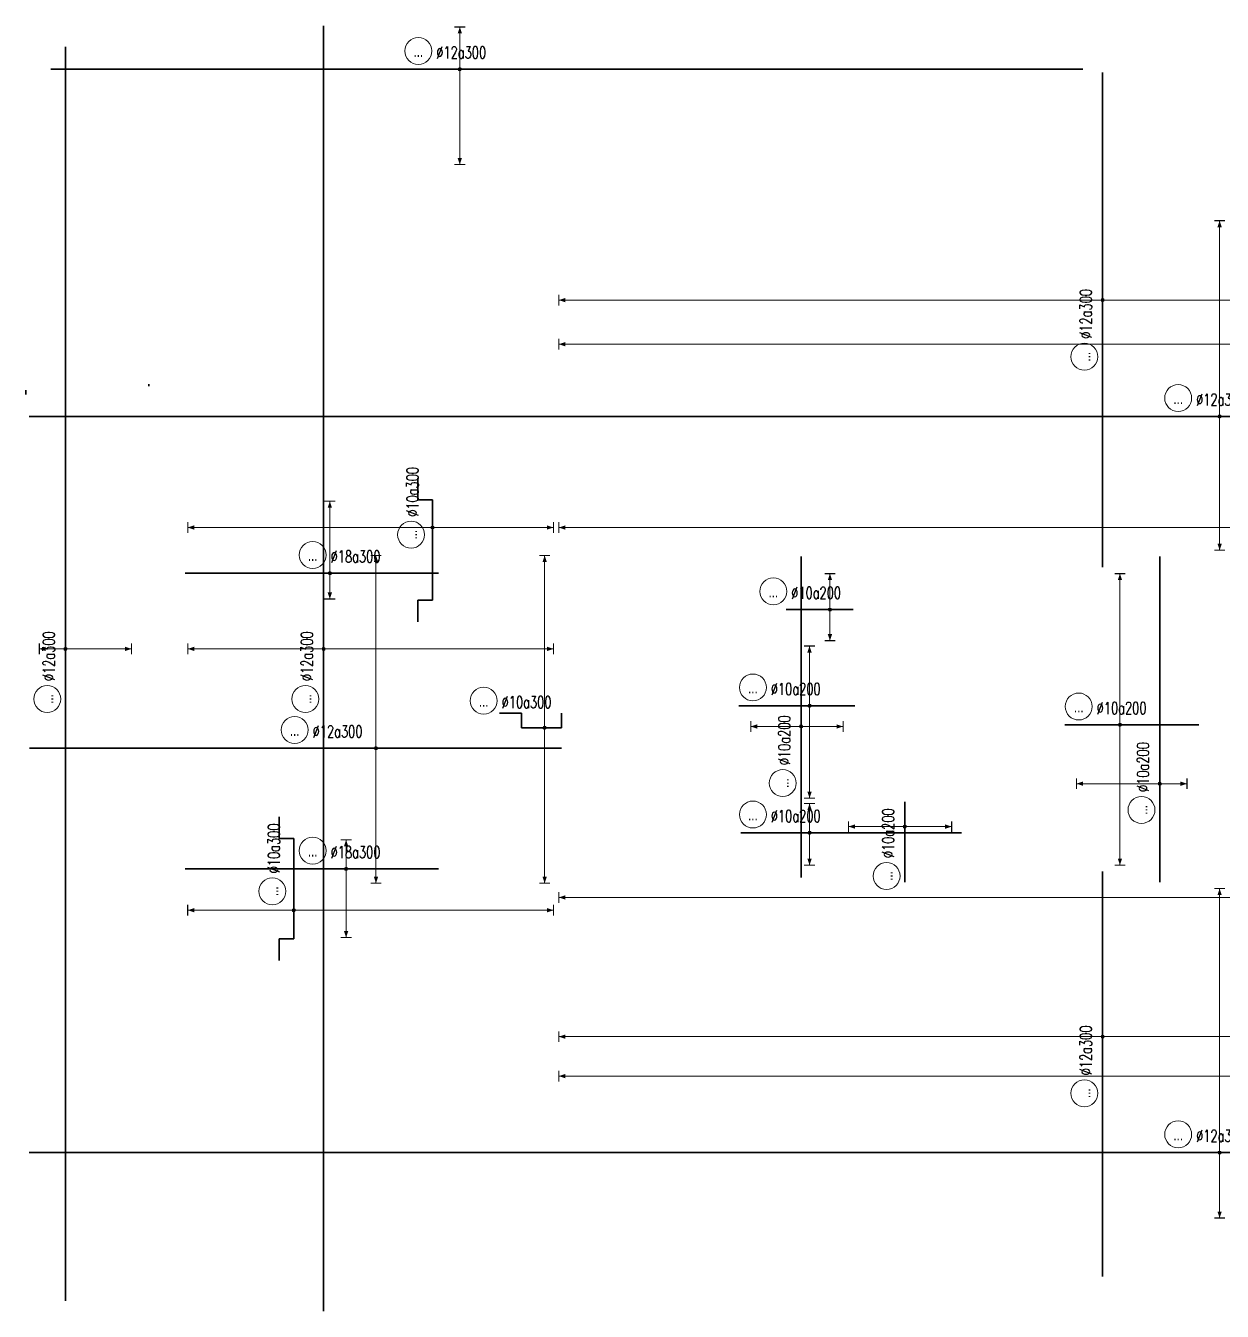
# Model space of a CAD drawing. Header units: millimetres. Extents: x 127300 to 589785, y -24728 to 44820.
# Drawn here: x 127300 to 160348, y 7350 to 42860 of the extents above; entities that cross this region are included whole.
import ezdxf
from ezdxf.enums import TextEntityAlignment as Align

# ---------------------------------------------------------------- set-up
doc = ezdxf.new("R2010")
doc.units = ezdxf.units.MM
doc.layers.get('0').update_dxf_attribs({"lineweight": 20})
for name, color, linetype, lineweight in [('NDC_S_DIM', 1, 'Continuous', 15), ('NDC_S_REBAR', 4, 'Continuous', 35), ('NDC_S_VN TEXT', 7, 'Continuous', 20)]:
    doc.layers.add(name, color=color, linetype=linetype, lineweight=lineweight)
doc.styles.add('ARIAL', font='arial.ttf', dxfattribs={"width": 0.7})
doc.styles.add('NDC_ROMANS', font='romans.shx', dxfattribs={"width": 0.7})

# ---------------------------------------------------------------- blocks, each defined once
blk = doc.blocks.new('*U24')
h = blk.add_hatch(color=6)
edge = h.paths.add_edge_path()
edge.add_arc((1.97, 0), 0.3, 0, 360)
at = {"layer": 'NDC_S_DIM', "color": 6}
for q in [(1.97, 27.83), (1.97, -25.84)]:
    blk.add_line((1.97, 0), q, dxfattribs=at)
for points in [[(0.97, 27.83, 0.2, 0.2, 0), (2.97, 27.83, 0, 0, 0)], [(0.97, -25.84, 0.2, 0.2, 0), (2.97, -25.84, 0, 0, 0)]]:
    blk.add_lwpolyline(points, format="xyseb", dxfattribs=at)
at = {"layer": 'NDC_S_DIM'}
blk.add_circle((-5.62, 3.36), 2.48, dxfattribs=at)
at = {"layer": 'NDC_S_DIM', "color": 6}
blk.add_circle((1.97, 0), 0.3, dxfattribs=at)
for points in [[(1.57, 26.63), (1.97, 27.83), (2.37, 26.63)], [(1.57, -24.64), (1.97, -25.84), (2.37, -24.64)]]:
    blk.add_solid(points, dxfattribs=at)
at = {"layer": 'NDC_S_REBAR'}
for p, q in [((0, 0), (-8.18, 0)), ((-8.18, 0), (-8.18, 0)), ((0, 0), (16.48, 0)), ((16.48, 0), (16.48, 0)), ((16.48, 0), (16.48, 0)), ((-8.18, 0), (-8.18, 0))]:
    blk.add_line(p, q, dxfattribs=at)
at = {"layer": 'NDC_S_VN TEXT', "style": 'ARIAL', "width": 0.7}
blk.add_attdef('KHT', text='', height=2.2, dxfattribs=at).set_placement((-5.62, 3.36), align=Align.MIDDLE_CENTER)
at = {"layer": 'NDC_S_VN TEXT', "color": 3, "style": 'NDC_ROMANS', "width": 0.7}
blk.add_attdef('DKT', (-2.32, 1.98), '', height=2.2, dxfattribs=at)
blk = doc.blocks.new('*U25')
h = blk.add_hatch(color=6)
edge = h.paths.add_edge_path()
edge.add_arc((4.81, 0), 0.3, 0, 360)
at = {"layer": 'NDC_S_DIM', "color": 6}
for q in [(4.81, 5.38), (4.81, -5.95)]:
    blk.add_line((4.81, 0), q, dxfattribs=at)
for points in [[(3.81, 5.38, 0.2, 0.2, 0), (5.81, 5.38, 0, 0, 0)], [(3.81, -5.95, 0.2, 0.2, 0), (5.81, -5.95, 0, 0, 0)]]:
    blk.add_lwpolyline(points, format="xyseb", dxfattribs=at)
at = {"layer": 'NDC_S_DIM'}
blk.add_circle((-5.62, 3.36), 2.48, dxfattribs=at)
at = {"layer": 'NDC_S_DIM', "color": 6}
blk.add_circle((4.81, 0), 0.3, dxfattribs=at)
for points in [[(4.41, 4.18), (4.81, 5.38), (5.21, 4.18)], [(4.41, -4.75), (4.81, -5.95), (5.21, -4.75)]]:
    blk.add_solid(points, dxfattribs=at)
at = {"layer": 'NDC_S_REBAR'}
for p, q in [((0, 0), (-7.85, 0)), ((-7.85, 0), (-7.85, 0)), ((0, 0), (32.82, 0)), ((32.82, 0), (32.82, 0)), ((32.82, 0), (32.82, 0)), ((-7.85, 0), (-7.85, 0))]:
    blk.add_line(p, q, dxfattribs=at)
at = {"layer": 'NDC_S_VN TEXT', "style": 'ARIAL', "width": 0.7}
blk.add_attdef('KHT', text='', height=2.2, dxfattribs=at).set_placement((-5.62, 3.36), align=Align.MIDDLE_CENTER)
at = {"layer": 'NDC_S_VN TEXT', "color": 3, "style": 'NDC_ROMANS', "width": 0.7}
blk.add_attdef('DKT', (-2.32, 1.98), '', height=2.2, dxfattribs=at)
blk = doc.blocks.new('*U19')
h = blk.add_hatch(color=6)
edge = h.paths.add_edge_path()
edge.add_arc((4.81, 0), 0.3, 0, 360)
at = {"layer": 'NDC_S_DIM', "color": 6}
for q in [(4.81, 10.99), (4.81, -17.01)]:
    blk.add_line((4.81, 0), q, dxfattribs=at)
for points in [[(3.81, 10.99, 0.2, 0.2, 0), (5.81, 10.99, 0, 0, 0)], [(3.81, -17.01, 0.2, 0.2, 0), (5.81, -17.01, 0, 0, 0)]]:
    blk.add_lwpolyline(points, format="xyseb", dxfattribs=at)
at = {"layer": 'NDC_S_DIM'}
blk.add_circle((-5.62, 3.36), 2.48, dxfattribs=at)
at = {"layer": 'NDC_S_DIM', "color": 6}
blk.add_circle((4.81, 0), 0.3, dxfattribs=at)
for points in [[(4.41, 9.79), (4.81, 10.99), (5.21, 9.79)], [(4.41, -15.81), (4.81, -17.01), (5.21, -15.81)]]:
    blk.add_solid(points, dxfattribs=at)
at = {"layer": 'NDC_S_REBAR'}
for p, q in [((0, 0), (-8.18, 0)), ((-8.18, 0), (-8.18, 0)), ((0, 0), (13.15, 0)), ((13.15, 0), (13.15, 0)), ((13.15, 0), (13.15, 0)), ((-8.18, 0), (-8.18, 0))]:
    blk.add_line(p, q, dxfattribs=at)
at = {"layer": 'NDC_S_VN TEXT', "style": 'ARIAL', "width": 0.7}
blk.add_attdef('KHT', text='', height=2.2, dxfattribs=at).set_placement((-5.62, 3.36), align=Align.MIDDLE_CENTER)
at = {"layer": 'NDC_S_VN TEXT', "color": 3, "style": 'NDC_ROMANS', "width": 0.7}
blk.add_attdef('DKT', (-2.32, 1.98), '', height=2.2, dxfattribs=at)
blk = doc.blocks.new('*U20')
h = blk.add_hatch(color=6)
edge = h.paths.add_edge_path()
edge.add_arc((4.81, 0), 0.3, 0, 360)
at = {"layer": 'NDC_S_DIM', "color": 6}
for q in [(4.81, 6.63), (4.81, -5.71)]:
    blk.add_line((4.81, 0), q, dxfattribs=at)
for points in [[(3.81, 6.63, 0.2, 0.2, 0), (5.81, 6.63, 0, 0, 0)], [(3.81, -5.71, 0.2, 0.2, 0), (5.81, -5.71, 0, 0, 0)]]:
    blk.add_lwpolyline(points, format="xyseb", dxfattribs=at)
at = {"layer": 'NDC_S_DIM'}
blk.add_circle((-5.62, 3.36), 2.48, dxfattribs=at)
at = {"layer": 'NDC_S_DIM', "color": 6}
blk.add_circle((4.81, 0), 0.3, dxfattribs=at)
for points in [[(4.41, 5.43), (4.81, 6.63), (5.21, 5.43)], [(4.41, -4.51), (4.81, -5.71), (5.21, -4.51)]]:
    blk.add_solid(points, dxfattribs=at)
at = {"layer": 'NDC_S_REBAR'}
for p, q in [((0, 0), (-3.28, 0)), ((-3.28, 0), (-3.28, 0)), ((0, 0), (9.06, 0)), ((9.06, 0), (9.06, 0)), ((9.06, 0), (9.06, 0)), ((-3.28, 0), (-3.28, 0))]:
    blk.add_line(p, q, dxfattribs=at)
at = {"layer": 'NDC_S_VN TEXT', "style": 'ARIAL', "width": 0.7}
blk.add_attdef('KHT', text='', height=2.2, dxfattribs=at).set_placement((-5.62, 3.36), align=Align.MIDDLE_CENTER)
at = {"layer": 'NDC_S_VN TEXT', "color": 3, "style": 'NDC_ROMANS', "width": 0.7}
blk.add_attdef('DKT', (-2.32, 1.98), '', height=2.2, dxfattribs=at)
blk = doc.blocks.new('*U22')
h = blk.add_hatch(color=6)
edge = h.paths.add_edge_path()
edge.add_arc((-0.79, 0), 0.3, 0, 360)
at = {"layer": 'NDC_S_DIM', "color": 6}
for q in [(-0.79, 15.31), (-0.79, -5.02)]:
    blk.add_line((-0.79, 0), q, dxfattribs=at)
for points in [[(-1.79, 15.31, 0.2, 0.2, 0), (0.21, 15.31, 0, 0, 0)], [(-1.79, -5.02, 0.2, 0.2, 0), (0.21, -5.02, 0, 0, 0)]]:
    blk.add_lwpolyline(points, format="xyseb", dxfattribs=at)
at = {"layer": 'NDC_S_DIM'}
blk.add_circle((-5.62, 3.36), 2.48, dxfattribs=at)
at = {"layer": 'NDC_S_DIM', "color": 6}
blk.add_circle((-0.79, 0), 0.3, dxfattribs=at)
for points in [[(-1.19, 14.11), (-0.79, 15.31), (-0.39, 14.11)], [(-1.19, -3.82), (-0.79, -5.02), (-0.39, -3.82)]]:
    blk.add_solid(points, dxfattribs=at)
at = {"layer": 'NDC_S_REBAR'}
for p, q in [((0, 0), (-18.94, 0)), ((-18.94, 0), (-18.94, 0)), ((0, 0), (41.06, 0)), ((41.06, 0), (41.06, 0)), ((41.06, 0), (41.06, 0)), ((-18.94, 0), (-18.94, 0))]:
    blk.add_line(p, q, dxfattribs=at)
at = {"layer": 'NDC_S_VN TEXT', "style": 'ARIAL', "width": 0.7}
blk.add_attdef('KHT', text='', height=2.2, dxfattribs=at).set_placement((-5.62, 3.36), align=Align.MIDDLE_CENTER)
at = {"layer": 'NDC_S_VN TEXT', "color": 3, "style": 'NDC_ROMANS', "width": 0.7}
blk.add_attdef('DKT', (-2.32, 1.98), '', height=2.2, dxfattribs=at)
blk = doc.blocks.new('*U18')
h = blk.add_hatch(color=6)
edge = h.paths.add_edge_path()
edge.add_arc((4.81, 0), 0.3, 0, 360)
at = {"layer": 'NDC_S_DIM', "color": 6}
for q in [(4.81, 9.26), (4.81, -7.74)]:
    blk.add_line((4.81, 0), q, dxfattribs=at)
for points in [[(3.81, 9.26, 0.2, 0.2, 0), (5.81, 9.26, 0, 0, 0)], [(3.81, -7.74, 0.2, 0.2, 0), (5.81, -7.74, 0, 0, 0)]]:
    blk.add_lwpolyline(points, format="xyseb", dxfattribs=at)
at = {"layer": 'NDC_S_DIM'}
blk.add_circle((-5.62, 3.36), 2.48, dxfattribs=at)
at = {"layer": 'NDC_S_DIM', "color": 6}
blk.add_circle((4.81, 0), 0.3, dxfattribs=at)
for points in [[(4.41, 8.06), (4.81, 9.26), (5.21, 8.06)], [(4.41, -6.54), (4.81, -7.74), (5.21, -6.54)]]:
    blk.add_solid(points, dxfattribs=at)
at = {"layer": 'NDC_S_REBAR'}
for p, q in [((0, 0), (-23.03, 0)), ((-23.03, 0), (-23.03, 0)), ((0, 0), (36.12, 0)), ((36.12, 0), (36.12, 0)), ((36.12, 0), (36.12, 0)), ((-23.03, 0), (-23.03, 0))]:
    blk.add_line(p, q, dxfattribs=at)
at = {"layer": 'NDC_S_VN TEXT', "style": 'ARIAL', "width": 0.7}
blk.add_attdef('KHT', text='', height=2.2, dxfattribs=at).set_placement((-5.62, 3.36), align=Align.MIDDLE_CENTER)
at = {"layer": 'NDC_S_VN TEXT', "color": 3, "style": 'NDC_ROMANS', "width": 0.7}
blk.add_attdef('DKT', (-2.32, 1.98), '', height=2.2, dxfattribs=at)
blk = doc.blocks.new('*U13')
h = blk.add_hatch(color=6)
edge = h.paths.add_edge_path()
edge.add_arc((3.48, 0), 0.3, 0, 360)
at = {"layer": 'NDC_S_DIM', "color": 6}
for q in [(3.48, 10.37), (3.48, -8.63)]:
    blk.add_line((3.48, 0), q, dxfattribs=at)
for points in [[(2.48, 10.37, 0.2, 0.2, 0), (4.48, 10.37, 0, 0, 0)], [(2.48, -8.63, 0.2, 0.2, 0), (4.48, -8.63, 0, 0, 0)]]:
    blk.add_lwpolyline(points, format="xyseb", dxfattribs=at)
at = {"layer": 'NDC_S_DIM'}
blk.add_circle((-5.62, 3.36), 2.48, dxfattribs=at)
at = {"layer": 'NDC_S_DIM', "color": 6}
blk.add_circle((3.48, 0), 0.3, dxfattribs=at)
for points in [[(3.08, 9.17), (3.48, 10.37), (3.88, 9.17)], [(3.08, -7.43), (3.48, -8.63), (3.88, -7.43)]]:
    blk.add_solid(points, dxfattribs=at)
at = {"layer": 'NDC_S_REBAR'}
for p, q in [((0, 0), (-6.77, 0)), ((-6.77, 0), (-6.77, 0)), ((0, 0), (8.03, 0)), ((8.03, 0), (8.03, 0)), ((8.03, 0), (8.03, 0)), ((-6.77, 0), (-6.77, 0))]:
    blk.add_line(p, q, dxfattribs=at)
at = {"layer": 'NDC_S_VN TEXT', "style": 'ARIAL', "width": 0.7}
blk.add_attdef('KHT', text='', height=2.2, dxfattribs=at).set_placement((-5.62, 3.36), align=Align.MIDDLE_CENTER)
at = {"layer": 'NDC_S_VN TEXT', "color": 3, "style": 'NDC_ROMANS', "width": 0.7}
blk.add_attdef('DKT', (-2.32, 1.98), '', height=2.2, dxfattribs=at)
blk = doc.blocks.new('*U88')
h = blk.add_hatch(color=6)
edge = h.paths.add_edge_path()
edge.add_arc((-75.12, 0), 0.3, 0, 360)
at = {"layer": 'NDC_S_DIM', "color": 6}
for q in [(-75.12, 48.62), (-75.12, -12.04)]:
    blk.add_line((-75.12, 0), q, dxfattribs=at)
for points in [[(-76.12, 48.62, 0.2, 0.2, 0), (-74.12, 48.62, 0, 0, 0)], [(-76.12, -12.04, 0.2, 0.2, 0), (-74.12, -12.04, 0, 0, 0)]]:
    blk.add_lwpolyline(points, format="xyseb", dxfattribs=at)
at = {"layer": 'NDC_S_DIM'}
blk.add_circle((-82.75, 3.36), 2.48, dxfattribs=at)
at = {"layer": 'NDC_S_DIM', "color": 6}
blk.add_circle((-75.12, 0), 0.3, dxfattribs=at)
for points in [[(-75.52, 47.42), (-75.12, 48.62), (-74.72, 47.42)], [(-75.52, -10.84), (-75.12, -12.04), (-74.72, -10.84)]]:
    blk.add_solid(points, dxfattribs=at)
at = {"layer": 'NDC_S_REBAR'}
for p, q in [((0, 0), (-294.29, 0)), ((-294.29, 0), (-294.29, 0)), ((0, 0), (137.31, 0)), ((137.31, 0), (137.31, 0)), ((137.31, 0), (137.31, 0)), ((-294.29, 0), (-294.29, 0))]:
    blk.add_line(p, q, dxfattribs=at)
at = {"layer": 'NDC_S_VN TEXT', "style": 'ARIAL', "width": 0.7}
blk.add_attdef('KHT', text='', height=2.2, dxfattribs=at).set_placement((-82.75, 3.36), align=Align.MIDDLE_CENTER)
at = {"layer": 'NDC_S_VN TEXT', "color": 3, "style": 'NDC_ROMANS', "width": 0.7}
blk.add_attdef('DKT', (-79.45, 1.98), '', height=2.2, dxfattribs=at)
blk = doc.blocks.new('*U86')
h = blk.add_hatch(color=6)
edge = h.paths.add_edge_path()
edge.add_arc((9.35, 0), 0.3, 0, 360)
at = {"layer": 'NDC_S_DIM', "color": 6}
for q in [(9.35, 35.47), (9.35, -24.86)]:
    blk.add_line((9.35, 0), q, dxfattribs=at)
for points in [[(8.35, 35.47, 0.2, 0.2, 0), (10.35, 35.47, 0, 0, 0)], [(8.35, -24.86, 0.2, 0.2, 0), (10.35, -24.86, 0, 0, 0)]]:
    blk.add_lwpolyline(points, format="xyseb", dxfattribs=at)
at = {"layer": 'NDC_S_DIM'}
blk.add_circle((-5.62, 3.36), 2.48, dxfattribs=at)
at = {"layer": 'NDC_S_DIM', "color": 6}
blk.add_circle((9.35, 0), 0.3, dxfattribs=at)
for points in [[(8.95, 34.27), (9.35, 35.47), (9.75, 34.27)], [(8.95, -23.66), (9.35, -24.86), (9.75, -23.66)]]:
    blk.add_solid(points, dxfattribs=at)
at = {"layer": 'NDC_S_REBAR'}
for p, q in [((0, 0), (-54.48, 0)), ((-54.48, 0), (-54.48, 0)), ((0, 0), (43.52, 0)), ((43.52, 0), (43.52, 0)), ((43.52, 0), (43.52, 0)), ((-54.48, 0), (-54.48, 0))]:
    blk.add_line(p, q, dxfattribs=at)
at = {"layer": 'NDC_S_VN TEXT', "style": 'ARIAL', "width": 0.7}
blk.add_attdef('KHT', text='', height=2.2, dxfattribs=at).set_placement((-5.62, 3.36), align=Align.MIDDLE_CENTER)
at = {"layer": 'NDC_S_VN TEXT', "color": 3, "style": 'NDC_ROMANS', "width": 0.7}
blk.add_attdef('DKT', (-2.32, 1.98), '', height=2.2, dxfattribs=at)
blk = doc.blocks.new('*U89')
h = blk.add_hatch(color=6)
edge = h.paths.add_edge_path()
edge.add_arc((4.81, 0), 0.3, 0, 360)
at = {"layer": 'NDC_S_DIM', "color": 6}
for q in [(4.81, 100.13), (4.81, -154.87)]:
    blk.add_line((4.81, 0), q, dxfattribs=at)
for points in [[(3.81, 100.13, 0.2, 0.2, 0), (5.81, 100.13, 0, 0, 0)], [(3.81, -154.87, 0.2, 0.2, 0), (5.81, -154.87, 0, 0, 0)]]:
    blk.add_lwpolyline(points, format="xyseb", dxfattribs=at)
at = {"layer": 'NDC_S_DIM'}
blk.add_circle((-5.62, 3.36), 2.48, dxfattribs=at)
at = {"layer": 'NDC_S_DIM', "color": 6}
blk.add_circle((4.81, 0), 0.3, dxfattribs=at)
for points in [[(4.41, 98.93), (4.81, 100.13), (5.21, 98.93)], [(4.41, -153.67), (4.81, -154.87), (5.21, -153.67)]]:
    blk.add_solid(points, dxfattribs=at)
at = {"layer": 'NDC_S_REBAR'}
for p, q in [((0, 0), (-39.36, 0)), ((-39.36, 0), (-39.36, 0)), ((0, 0), (35.24, 0)), ((35.24, 0), (35.24, 0)), ((35.24, 0), (35.24, 0)), ((-39.36, 0), (-39.36, 0))]:
    blk.add_line(p, q, dxfattribs=at)
at = {"layer": 'NDC_S_VN TEXT', "style": 'ARIAL', "width": 0.7}
blk.add_attdef('KHT', text='', height=2.2, dxfattribs=at).set_placement((-5.62, 3.36), align=Align.MIDDLE_CENTER)
at = {"layer": 'NDC_S_VN TEXT', "color": 3, "style": 'NDC_ROMANS', "width": 0.7}
blk.add_attdef('DKT', (-2.32, 1.98), '', height=2.2, dxfattribs=at)
blk = doc.blocks.new('*U85')
h = blk.add_hatch(color=6)
edge = h.paths.add_edge_path()
edge.add_arc((3.25, 0), 0.3, 0, 360)
at = {"layer": 'NDC_S_DIM', "color": 6}
for q in [(3.25, 25.02), (3.25, -42.31)]:
    blk.add_line((3.25, 0), q, dxfattribs=at)
for points in [[(2.25, 25.02, 0.2, 0.2, 0), (4.25, 25.02, 0, 0, 0)], [(2.25, -42.31, 0.2, 0.2, 0), (4.25, -42.31, 0, 0, 0)]]:
    blk.add_lwpolyline(points, format="xyseb", dxfattribs=at)
at = {"layer": 'NDC_S_DIM'}
blk.add_circle((-5.98, 3.36), 2.48, dxfattribs=at)
at = {"layer": 'NDC_S_DIM', "color": 6}
blk.add_circle((3.25, 0), 0.3, dxfattribs=at)
for points in [[(2.85, 23.82), (3.25, 25.02), (3.65, 23.82)], [(2.85, -41.11), (3.25, -42.31), (3.65, -41.11)]]:
    blk.add_solid(points, dxfattribs=at)
at = {"layer": 'NDC_S_REBAR'}
for p, q in [((0, 0), (-118.73, 0)), ((-118.73, 0), (-118.73, 0)), ((0, 0), (118.01, 0)), ((118.01, 0), (118.01, 0)), ((118.01, 0), (118.01, 0)), ((-118.73, 0), (-118.73, 0))]:
    blk.add_line(p, q, dxfattribs=at)
at = {"layer": 'NDC_S_VN TEXT', "style": 'ARIAL', "width": 0.7}
blk.add_attdef('KHT', text='', height=2.2, dxfattribs=at).set_placement((-5.98, 3.36), align=Align.MIDDLE_CENTER)
at = {"layer": 'NDC_S_VN TEXT', "color": 3, "style": 'NDC_ROMANS', "width": 0.7}
blk.add_attdef('DKT', (-2.68, 1.98), '', height=2.2, dxfattribs=at)
blk = doc.blocks.new('*U92')
h = blk.add_hatch(color=6)
edge = h.paths.add_edge_path()
edge.add_arc((4.81, 0), 0.3, 0, 360)
at = {"layer": 'NDC_S_DIM', "color": 6}
for q in [(4.81, 100.13), (4.81, -100.21)]:
    blk.add_line((4.81, 0), q, dxfattribs=at)
for points in [[(3.81, 100.13, 0.2, 0.2, 0), (5.81, 100.13, 0, 0, 0)], [(3.81, -100.21, 0.2, 0.2, 0), (5.81, -100.21, 0, 0, 0)]]:
    blk.add_lwpolyline(points, format="xyseb", dxfattribs=at)
at = {"layer": 'NDC_S_DIM'}
blk.add_circle((-5.62, 3.36), 2.48, dxfattribs=at)
at = {"layer": 'NDC_S_DIM', "color": 6}
blk.add_circle((4.81, 0), 0.3, dxfattribs=at)
for points in [[(4.41, 98.93), (4.81, 100.13), (5.21, 98.93)], [(4.41, -99.01), (4.81, -100.21), (5.21, -99.01)]]:
    blk.add_solid(points, dxfattribs=at)
at = {"layer": 'NDC_S_REBAR'}
for p, q in [((0, 0), (-44.4, 0)), ((-44.4, 0), (-44.4, 0)), ((0, 0), (46.74, 0)), ((46.74, 0), (46.74, 0)), ((46.74, 0), (46.74, 0)), ((-44.4, 0), (-44.4, 0))]:
    blk.add_line(p, q, dxfattribs=at)
at = {"layer": 'NDC_S_VN TEXT', "style": 'ARIAL', "width": 0.7}
blk.add_attdef('KHT', text='', height=2.2, dxfattribs=at).set_placement((-5.62, 3.36), align=Align.MIDDLE_CENTER)
at = {"layer": 'NDC_S_VN TEXT', "color": 3, "style": 'NDC_ROMANS', "width": 0.7}
blk.add_attdef('DKT', (-2.32, 1.98), '', height=2.2, dxfattribs=at)
blk = doc.blocks.new('*U84')
h = blk.add_hatch(color=6)
edge = h.paths.add_edge_path()
edge.add_arc((-75.12, 0), 0.3, 0, 360)
at = {"layer": 'NDC_S_DIM', "color": 6}
for q in [(-75.12, 36.04), (-75.12, -24.63)]:
    blk.add_line((-75.12, 0), q, dxfattribs=at)
for points in [[(-76.12, 36.04, 0.2, 0.2, 0), (-74.12, 36.04, 0, 0, 0)], [(-76.12, -24.63, 0.2, 0.2, 0), (-74.12, -24.63, 0, 0, 0)]]:
    blk.add_lwpolyline(points, format="xyseb", dxfattribs=at)
at = {"layer": 'NDC_S_DIM'}
blk.add_circle((-82.75, 3.36), 2.48, dxfattribs=at)
at = {"layer": 'NDC_S_DIM', "color": 6}
blk.add_circle((-75.12, 0), 0.3, dxfattribs=at)
for points in [[(-75.52, 34.84), (-75.12, 36.04), (-74.72, 34.84)], [(-75.52, -23.43), (-75.12, -24.63), (-74.72, -23.43)]]:
    blk.add_solid(points, dxfattribs=at)
at = {"layer": 'NDC_S_REBAR'}
for p, q in [((0, 0), (-294.29, 0)), ((-294.29, 0), (-294.29, 0)), ((0, 0), (137.31, 0)), ((137.31, 0), (137.31, 0)), ((137.31, 0), (137.31, 0)), ((-294.29, 0), (-294.29, 0))]:
    blk.add_line(p, q, dxfattribs=at)
at = {"layer": 'NDC_S_VN TEXT', "style": 'ARIAL', "width": 0.7}
blk.add_attdef('KHT', text='', height=2.2, dxfattribs=at).set_placement((-82.75, 3.36), align=Align.MIDDLE_CENTER)
at = {"layer": 'NDC_S_VN TEXT', "color": 3, "style": 'NDC_ROMANS', "width": 0.7}
blk.add_attdef('DKT', (-79.45, 1.98), '', height=2.2, dxfattribs=at)
blk = doc.blocks.new('*U87')
h = blk.add_hatch(color=6)
edge = h.paths.add_edge_path()
edge.add_arc((3.25, 0), 0.3, 0, 360)
at = {"layer": 'NDC_S_DIM', "color": 6}
for q in [(3.25, 4.82), (3.25, -12.18)]:
    blk.add_line((3.25, 0), q, dxfattribs=at)
for points in [[(2.25, 4.82, 0.2, 0.2, 0), (4.25, 4.82, 0, 0, 0)], [(2.25, -12.18, 0.2, 0.2, 0), (4.25, -12.18, 0, 0, 0)]]:
    blk.add_lwpolyline(points, format="xyseb", dxfattribs=at)
at = {"layer": 'NDC_S_DIM'}
blk.add_circle((-5.98, 3.36), 2.48, dxfattribs=at)
at = {"layer": 'NDC_S_DIM', "color": 6}
blk.add_circle((3.25, 0), 0.3, dxfattribs=at)
for points in [[(2.85, 3.62), (3.25, 4.82), (3.65, 3.62)], [(2.85, -10.98), (3.25, -12.18), (3.65, -10.98)]]:
    blk.add_solid(points, dxfattribs=at)
at = {"layer": 'NDC_S_REBAR'}
for p, q in [((0, 0), (-116.8, 0)), ((-116.8, 0), (-116.8, 0)), ((0, 0), (114.13, 0)), ((114.13, 0), (114.13, 0)), ((114.13, 0), (114.13, 0)), ((-116.8, 0), (-116.8, 0))]:
    blk.add_line(p, q, dxfattribs=at)
at = {"layer": 'NDC_S_VN TEXT', "style": 'ARIAL', "width": 0.7}
blk.add_attdef('KHT', text='', height=2.2, dxfattribs=at).set_placement((-5.98, 3.36), align=Align.MIDDLE_CENTER)
at = {"layer": 'NDC_S_VN TEXT', "color": 3, "style": 'NDC_ROMANS', "width": 0.7}
blk.add_attdef('DKT', (-2.68, 1.98), '', height=2.2, dxfattribs=at)
blk = doc.blocks.new('*U93')
h = blk.add_hatch(color=6)
edge = h.paths.add_edge_path()
edge.add_arc((-75.12, 0), 0.3, 0, 360)
at = {"layer": 'NDC_S_DIM', "color": 6}
for q in [(-75.12, 7.78), (-75.12, -17.56)]:
    blk.add_line((-75.12, 0), q, dxfattribs=at)
for points in [[(-76.12, 7.78, 0.2, 0.2, 0), (-74.12, 7.78, 0, 0, 0)], [(-76.12, -17.56, 0.2, 0.2, 0), (-74.12, -17.56, 0, 0, 0)]]:
    blk.add_lwpolyline(points, format="xyseb", dxfattribs=at)
at = {"layer": 'NDC_S_DIM'}
blk.add_circle((-82.75, 3.36), 2.48, dxfattribs=at)
at = {"layer": 'NDC_S_DIM', "color": 6}
blk.add_circle((-75.12, 0), 0.3, dxfattribs=at)
for points in [[(-75.52, 6.58), (-75.12, 7.78), (-74.72, 6.58)], [(-75.52, -16.36), (-75.12, -17.56), (-74.72, -16.36)]]:
    blk.add_solid(points, dxfattribs=at)
at = {"layer": 'NDC_S_REBAR'}
for p, q in [((0, 0), (-150.43, 0)), ((-150.43, 0), (-150.43, 0)), ((0, 0), (39.61, 0)), ((39.61, 0), (39.61, 0)), ((39.61, 0), (39.61, 0)), ((-150.43, 0), (-150.43, 0))]:
    blk.add_line(p, q, dxfattribs=at)
at = {"layer": 'NDC_S_VN TEXT', "style": 'ARIAL', "width": 0.7}
blk.add_attdef('KHT', text='', height=2.2, dxfattribs=at).set_placement((-82.75, 3.36), align=Align.MIDDLE_CENTER)
at = {"layer": 'NDC_S_VN TEXT', "color": 3, "style": 'NDC_ROMANS', "width": 0.7}
blk.add_attdef('DKT', (-79.45, 1.98), '', height=2.2, dxfattribs=at)
blk = doc.blocks.new('*U94')
h = blk.add_hatch(color=6)
edge = h.paths.add_edge_path()
edge.add_arc((-3.32, 0), 0.3, 0, 360)
at = {"layer": 'NDC_S_DIM', "color": 6}
for q in [(-3.32, 137.26), (-3.32, -117.74)]:
    blk.add_line((-3.32, 0), q, dxfattribs=at)
for points in [[(-4.32, 137.26, 0.2, 0.2, 0), (-2.32, 137.26, 0, 0, 0)], [(-4.32, -117.74, 0.2, 0.2, 0), (-2.32, -117.74, 0, 0, 0)]]:
    blk.add_lwpolyline(points, format="xyseb", dxfattribs=at)
at = {"layer": 'NDC_S_DIM'}
blk.add_circle((-12.22, 3.36), 2.48, dxfattribs=at)
at = {"layer": 'NDC_S_DIM', "color": 6}
blk.add_circle((-3.32, 0), 0.3, dxfattribs=at)
for points in [[(-3.72, 136.06), (-3.32, 137.26), (-2.92, 136.06)], [(-3.72, -116.54), (-3.32, -117.74), (-2.92, -116.54)]]:
    blk.add_solid(points, dxfattribs=at)
at = {"layer": 'NDC_S_REBAR'}
for p, q in [((0, 0), (-25.89, 0)), ((-25.89, 0), (-25.89, 0)), ((0, 0), (7.45, 0)), ((7.45, 0), (7.45, 0)), ((7.45, 0), (7.45, 0)), ((-25.89, 0), (-25.89, 0))]:
    blk.add_line(p, q, dxfattribs=at)
at = {"layer": 'NDC_S_VN TEXT', "style": 'ARIAL', "width": 0.7}
blk.add_attdef('KHT', text='', height=2.2, dxfattribs=at).set_placement((-12.22, 3.36), align=Align.MIDDLE_CENTER)
at = {"layer": 'NDC_S_VN TEXT', "color": 3, "style": 'NDC_ROMANS', "width": 0.7}
blk.add_attdef('DKT', (-8.92, 1.98), '', height=2.2, dxfattribs=at)
blk = doc.blocks.new('*U95')
h = blk.add_hatch(color=6)
edge = h.paths.add_edge_path()
edge.add_arc((-9.43, 0), 0.3, 0, 360)
at = {"layer": 'NDC_S_DIM', "color": 6}
for q in [(-9.43, 143.98), (-9.43, -111.02)]:
    blk.add_line((-9.43, 0), q, dxfattribs=at)
for points in [[(-10.43, 143.98, 0.2, 0.2, 0), (-8.43, 143.98, 0, 0, 0)], [(-10.43, -111.02, 0.2, 0.2, 0), (-8.43, -111.02, 0, 0, 0)]]:
    blk.add_lwpolyline(points, format="xyseb", dxfattribs=at)
at = {"layer": 'NDC_S_DIM'}
blk.add_circle((-12.22, 3.36), 2.48, dxfattribs=at)
at = {"layer": 'NDC_S_DIM', "color": 6}
blk.add_circle((-9.43, 0), 0.3, dxfattribs=at)
for points in [[(-9.83, 142.78), (-9.43, 143.98), (-9.03, 142.78)], [(-9.83, -109.82), (-9.43, -111.02), (-9.03, -109.82)]]:
    blk.add_solid(points, dxfattribs=at)
at = {"layer": 'NDC_S_REBAR'}
for p, q in [((0, 0), (-25.89, 0)), ((-25.89, 0), (-25.89, 0)), ((0, 0), (7.45, 0)), ((7.45, 0), (7.45, 0)), ((7.45, 0), (7.45, 0)), ((-25.89, 0), (-25.89, 0))]:
    blk.add_line(p, q, dxfattribs=at)
at = {"layer": 'NDC_S_VN TEXT', "style": 'ARIAL', "width": 0.7}
blk.add_attdef('KHT', text='', height=2.2, dxfattribs=at).set_placement((-12.22, 3.36), align=Align.MIDDLE_CENTER)
at = {"layer": 'NDC_S_VN TEXT', "color": 3, "style": 'NDC_ROMANS', "width": 0.7}
blk.add_attdef('DKT', (-8.92, 1.98), '', height=2.2, dxfattribs=at)
blk = doc.blocks.new('*U96')
h = blk.add_hatch(color=6)
edge = h.paths.add_edge_path()
edge.add_arc((3.26, 0), 0.3, 0, 360)
at = {"layer": 'NDC_S_DIM', "color": 6}
for q in [(3.26, 142.72), (3.26, -112.28)]:
    blk.add_line((3.26, 0), q, dxfattribs=at)
for points in [[(2.26, 142.72, 0.2, 0.2, 0), (4.26, 142.72, 0, 0, 0)], [(2.26, -112.28, 0.2, 0.2, 0), (4.26, -112.28, 0, 0, 0)]]:
    blk.add_lwpolyline(points, format="xyseb", dxfattribs=at)
at = {"layer": 'NDC_S_DIM'}
blk.add_circle((-8.68, 4.97), 2.48, dxfattribs=at)
at = {"layer": 'NDC_S_DIM', "color": 6}
blk.add_circle((3.26, 0), 0.3, dxfattribs=at)
for points in [[(2.86, 141.52), (3.26, 142.72), (3.66, 141.52)], [(2.86, -111.08), (3.26, -112.28), (3.66, -111.08)]]:
    blk.add_solid(points, dxfattribs=at)
at = {"layer": 'NDC_S_REBAR'}
for p, q in [((-4.29, 2.67), (-8.29, 2.67)), ((-4.29, 0), (-4.29, 2.67)), ((8.05, 0), (8.05, 2.67)), ((8.05, 2.67), (8.05, 2.67)), ((0, 0), (-4.29, 0)), ((0, 0), (8.05, 0))]:
    blk.add_line(p, q, dxfattribs=at)
at = {"layer": 'NDC_S_VN TEXT', "style": 'ARIAL', "width": 0.7}
blk.add_attdef('KHT', text='', height=2.2, dxfattribs=at).set_placement((-8.68, 4.97), align=Align.MIDDLE_CENTER)
at = {"layer": 'NDC_S_VN TEXT', "color": 3, "style": 'NDC_ROMANS', "width": 0.7}
blk.add_attdef('DKT', (-5.38, 3.6), '', height=2.2, dxfattribs=at)
blk = doc.blocks.new('*U107')
h = blk.add_hatch(color=6)
edge = h.paths.add_edge_path()
edge.add_arc((4.81, 0), 0.3, 0, 360)
at = {"layer": 'NDC_S_DIM', "color": 6}
for q in [(4.81, 148.83), (4.81, -106.17)]:
    blk.add_line((4.81, 0), q, dxfattribs=at)
for points in [[(3.81, 148.83, 0.2, 0.2, 0), (5.81, 148.83, 0, 0, 0)], [(3.81, -106.17, 0.2, 0.2, 0), (5.81, -106.17, 0, 0, 0)]]:
    blk.add_lwpolyline(points, format="xyseb", dxfattribs=at)
at = {"layer": 'NDC_S_DIM'}
blk.add_circle((3.49, 3.93), 2.48, dxfattribs=at)
at = {"layer": 'NDC_S_DIM', "color": 6}
blk.add_circle((4.81, 0), 0.3, dxfattribs=at)
for points in [[(4.41, 147.63), (4.81, 148.83), (5.21, 147.63)], [(4.41, -104.97), (4.81, -106.17), (5.21, -104.97)]]:
    blk.add_solid(points, dxfattribs=at)
at = {"layer": 'NDC_S_REBAR'}
for p, q in [((-2.52, 0), (-2.52, 2.67)), ((-2.52, 2.67), (-2.52, 2.67)), ((9.88, 0), (9.88, 2.67)), ((9.88, 2.67), (13.88, 2.67)), ((0, 0), (-2.52, 0)), ((0, 0), (9.88, 0))]:
    blk.add_line(p, q, dxfattribs=at)
at = {"layer": 'NDC_S_VN TEXT', "style": 'ARIAL', "width": 0.7}
blk.add_attdef('KHT', text='', height=2.2, dxfattribs=at).set_placement((3.49, 3.93), align=Align.MIDDLE_CENTER)
at = {"layer": 'NDC_S_VN TEXT', "color": 3, "style": 'NDC_ROMANS', "width": 0.7}
blk.add_attdef('DKT', (6.79, 2.56), '', height=2.2, dxfattribs=at)
blk = doc.blocks.new('*U104')
h = blk.add_hatch(color=6)
edge = h.paths.add_edge_path()
edge.add_arc((3.26, 0), 0.3, 0, 360)
at = {"layer": 'NDC_S_DIM', "color": 6}
for q in [(3.26, 31.71), (3.26, -28.63)]:
    blk.add_line((3.26, 0), q, dxfattribs=at)
for points in [[(2.26, 31.71, 0.2, 0.2, 0), (4.26, 31.71, 0, 0, 0)], [(2.26, -28.63, 0.2, 0.2, 0), (4.26, -28.63, 0, 0, 0)]]:
    blk.add_lwpolyline(points, format="xyseb", dxfattribs=at)
at = {"layer": 'NDC_S_DIM'}
blk.add_circle((-7.96, 4.97), 2.48, dxfattribs=at)
at = {"layer": 'NDC_S_DIM', "color": 6}
blk.add_circle((3.26, 0), 0.3, dxfattribs=at)
for points in [[(2.86, 30.51), (3.26, 31.71), (3.66, 30.51)], [(2.86, -27.43), (3.26, -28.63), (3.66, -27.43)]]:
    blk.add_solid(points, dxfattribs=at)
at = {"layer": 'NDC_S_REBAR'}
for p, q in [((-1.02, 2.67), (-5.02, 2.67)), ((-1.02, 0), (-1.02, 2.67)), ((6.38, 0), (6.38, 2.67)), ((6.38, 2.67), (6.38, 2.67)), ((0, 0), (-1.02, 0)), ((0, 0), (6.38, 0))]:
    blk.add_line(p, q, dxfattribs=at)
at = {"layer": 'NDC_S_VN TEXT', "style": 'ARIAL', "width": 0.7}
blk.add_attdef('KHT', text='', height=2.2, dxfattribs=at).set_placement((-7.96, 4.97), align=Align.MIDDLE_CENTER)
at = {"layer": 'NDC_S_VN TEXT', "color": 3, "style": 'NDC_ROMANS', "width": 0.7}
blk.add_attdef('DKT', (-4.66, 3.6), '', height=2.2, dxfattribs=at)
blk = doc.blocks.new('*U99')
h = blk.add_hatch(color=6)
edge = h.paths.add_edge_path()
edge.add_arc((4.81, 0), 0.3, 0, 360)
at = {"layer": 'NDC_S_DIM', "color": 6}
for q in [(4.81, 45.06), (4.81, -22.28)]:
    blk.add_line((4.81, 0), q, dxfattribs=at)
for points in [[(3.81, 45.06, 0.2, 0.2, 0), (5.81, 45.06, 0, 0, 0)], [(3.81, -22.28, 0.2, 0.2, 0), (5.81, -22.28, 0, 0, 0)]]:
    blk.add_lwpolyline(points, format="xyseb", dxfattribs=at)
at = {"layer": 'NDC_S_DIM'}
blk.add_circle((3.49, 3.93), 2.48, dxfattribs=at)
at = {"layer": 'NDC_S_DIM', "color": 6}
blk.add_circle((4.81, 0), 0.3, dxfattribs=at)
for points in [[(4.41, 43.86), (4.81, 45.06), (5.21, 43.86)], [(4.41, -21.08), (4.81, -22.28), (5.21, -21.08)]]:
    blk.add_solid(points, dxfattribs=at)
at = {"layer": 'NDC_S_REBAR'}
for p, q in [((-8.59, 2.67), (-12.59, 2.67)), ((-8.59, 0), (-8.59, 2.67)), ((9.88, 0), (9.88, 2.67)), ((9.88, 2.67), (13.88, 2.67)), ((0, 0), (-8.59, 0)), ((0, 0), (9.88, 0))]:
    blk.add_line(p, q, dxfattribs=at)
at = {"layer": 'NDC_S_VN TEXT', "style": 'ARIAL', "width": 0.7}
blk.add_attdef('KHT', text='', height=2.2, dxfattribs=at).set_placement((3.49, 3.93), align=Align.MIDDLE_CENTER)
at = {"layer": 'NDC_S_VN TEXT', "color": 3, "style": 'NDC_ROMANS', "width": 0.7}
blk.add_attdef('DKT', (6.79, 2.56), '', height=2.2, dxfattribs=at)
blk = doc.blocks.new('*U100')
h = blk.add_hatch(color=6)
edge = h.paths.add_edge_path()
edge.add_arc((0, 0), 0.3, 0, 360)
at = {"layer": 'NDC_S_DIM', "color": 6}
for q in [(0, 19.52), (0, -47.82)]:
    blk.add_line((0, 0), q, dxfattribs=at)
for points in [[(-1, 19.52, 0.2, 0.2, 0), (1, 19.52, 0, 0, 0)], [(-1, -47.82, 0.2, 0.2, 0), (1, -47.82, 0, 0, 0)]]:
    blk.add_lwpolyline(points, format="xyseb", dxfattribs=at)
at = {"layer": 'NDC_S_DIM'}
blk.add_circle((3.49, 3.93), 2.48, dxfattribs=at)
at = {"layer": 'NDC_S_DIM', "color": 6}
blk.add_circle((0, 0), 0.3, dxfattribs=at)
for points in [[(-0.4, 18.32), (0, 19.52), (0.4, 18.32)], [(-0.4, -46.62), (0, -47.82), (0.4, -46.62)]]:
    blk.add_solid(points, dxfattribs=at)
at = {"layer": 'NDC_S_REBAR'}
for p, q in [((-5.25, 2.67), (-9.25, 2.67)), ((-5.25, 0), (-5.25, 2.67)), ((13.21, 0), (13.21, 2.67)), ((13.21, 2.67), (17.21, 2.67)), ((0, 0), (-5.25, 0)), ((0, 0), (13.21, 0))]:
    blk.add_line(p, q, dxfattribs=at)
at = {"layer": 'NDC_S_VN TEXT', "style": 'ARIAL', "width": 0.7}
blk.add_attdef('KHT', text='', height=2.2, dxfattribs=at).set_placement((3.49, 3.93), align=Align.MIDDLE_CENTER)
at = {"layer": 'NDC_S_VN TEXT', "color": 3, "style": 'NDC_ROMANS', "width": 0.7}
blk.add_attdef('DKT', (6.79, 2.56), '', height=2.2, dxfattribs=at)
blk = doc.blocks.new('*U105')
h = blk.add_hatch(color=6)
edge = h.paths.add_edge_path()
edge.add_arc((-2.46, 0), 0.3, 0, 360)
at = {"layer": 'NDC_S_DIM', "color": 6}
for q in [(-2.46, 13.26), (-2.46, -4.74)]:
    blk.add_line((-2.46, 0), q, dxfattribs=at)
for points in [[(-3.46, 13.26, 0.2, 0.2, 0), (-1.46, 13.26, 0, 0, 0)], [(-3.46, -4.74, 0.2, 0.2, 0), (-1.46, -4.74, 0, 0, 0)]]:
    blk.add_lwpolyline(points, format="xyseb", dxfattribs=at)
at = {"layer": 'NDC_S_DIM'}
blk.add_circle((-5.62, 3.36), 2.48, dxfattribs=at)
at = {"layer": 'NDC_S_DIM', "color": 6}
blk.add_circle((-2.46, 0), 0.3, dxfattribs=at)
for points in [[(-2.86, 12.06), (-2.46, 13.26), (-2.06, 12.06)], [(-2.86, -3.54), (-2.46, -4.74), (-2.06, -3.54)]]:
    blk.add_solid(points, dxfattribs=at)
at = {"layer": 'NDC_S_REBAR'}
for p, q in [((0, 0), (-29.13, 0)), ((-29.13, 0), (-29.13, 0)), ((0, 0), (17.54, 0)), ((17.54, 0), (17.54, 0)), ((17.54, 0), (17.54, 0)), ((-29.13, 0), (-29.13, 0))]:
    blk.add_line(p, q, dxfattribs=at)
at = {"layer": 'NDC_S_VN TEXT', "style": 'ARIAL', "width": 0.7}
blk.add_attdef('KHT', text='', height=2.2, dxfattribs=at).set_placement((-5.62, 3.36), align=Align.MIDDLE_CENTER)
at = {"layer": 'NDC_S_VN TEXT', "color": 3, "style": 'NDC_ROMANS', "width": 0.7}
blk.add_attdef('DKT', (-2.32, 1.98), '', height=2.2, dxfattribs=at)
blk = doc.blocks.new('*U106')
h = blk.add_hatch(color=6)
edge = h.paths.add_edge_path()
edge.add_arc((0.53, 0), 0.3, 0, 360)
at = {"layer": 'NDC_S_DIM', "color": 6}
for q in [(0.53, 5.37), (0.53, -12.63)]:
    blk.add_line((0.53, 0), q, dxfattribs=at)
for points in [[(-0.47, 5.37, 0.2, 0.2, 0), (1.53, 5.37, 0, 0, 0)], [(-0.47, -12.63, 0.2, 0.2, 0), (1.53, -12.63, 0, 0, 0)]]:
    blk.add_lwpolyline(points, format="xyseb", dxfattribs=at)
at = {"layer": 'NDC_S_DIM'}
blk.add_circle((-5.62, 3.36), 2.48, dxfattribs=at)
at = {"layer": 'NDC_S_DIM', "color": 6}
blk.add_circle((0.53, 0), 0.3, dxfattribs=at)
for points in [[(0.13, 4.17), (0.53, 5.37), (0.93, 4.17)], [(0.13, -11.43), (0.53, -12.63), (0.93, -11.43)]]:
    blk.add_solid(points, dxfattribs=at)
at = {"layer": 'NDC_S_REBAR'}
for p, q in [((0, 0), (-29.13, 0)), ((-29.13, 0), (-29.13, 0)), ((0, 0), (17.54, 0)), ((17.54, 0), (17.54, 0)), ((17.54, 0), (17.54, 0)), ((-29.13, 0), (-29.13, 0))]:
    blk.add_line(p, q, dxfattribs=at)
at = {"layer": 'NDC_S_VN TEXT', "style": 'ARIAL', "width": 0.7}
blk.add_attdef('KHT', text='', height=2.2, dxfattribs=at).set_placement((-5.62, 3.36), align=Align.MIDDLE_CENTER)
at = {"layer": 'NDC_S_VN TEXT', "color": 3, "style": 'NDC_ROMANS', "width": 0.7}
blk.add_attdef('DKT', (-2.32, 1.98), '', height=2.2, dxfattribs=at)

msp = doc.modelspace()

# ---------------------------------------------------------------- linework, layer by layer
at = {"layer": 'NDC_S_REBAR', "ltscale": 100}
for p, q in [((127300, 32795), (127300, 32670)), ((130700, 32955), (130700, 32905))]:
    msp.add_line(p, q, dxfattribs=at)

# ---------------------------------------------------------------- block references
at = {"layer": 'NDC_S_REBAR', "xscale": 150, "yscale": 150, "zscale": 150}
for name, p, values in [('*U93', (150557, 41658), {'KHT': '...', 'DKT': '%%c12a300'}), ('*U84', (171543, 32069), {'KHT': '...', 'DKT': '%%c12a300'}), ('*U105', (136069, 27736), {'KHT': '...', 'DKT': '%%c18a300'}), ('*U86', (135572, 22904), {'KHT': '...', 'DKT': '%%c12a300'}), ('*U104', (141143, 23469), {'KHT': '...', 'DKT': '%%c10a300'}), ('*U20', (148791, 26731), {'KHT': '...', 'DKT': '%%c10a200'}), ('*U24', (157227, 23551), {'KHT': '...', 'DKT': '%%c10a200'}), ('*U19', (148227, 24077), {'KHT': '...', 'DKT': '%%c10a200'}), ('*U25', (148227, 20568), {'KHT': '...', 'DKT': '%%c10a200'}), ('*U106', (136069, 19569), {'KHT': '...', 'DKT': '%%c18a300'}), ('*U88', (171543, 11732), {'KHT': '...', 'DKT': '%%c12a300'})]:
    msp.add_blockref(name, p, dxfattribs=at).add_auto_attribs(values)
at = {"layer": 'NDC_S_REBAR', "xscale": 150, "yscale": 150, "zscale": 150, "rotation": 90}
for name, p, values in [('*U85', (135529, 25159), {'KHT': '...', 'DKT': '%%c12a300'}), ('*U87', (128398, 25159), {'KHT': '...', 'DKT': '%%c12a300'}), ('*U92', (157044, 34560), {'KHT': '...', 'DKT': '%%c12a300'}), ('*U94', (162614, 34560), {'KHT': '...', 'DKT': '%%c12a300'}), ('*U99', (138534, 28278), {'KHT': '...', 'DKT': '%%c10a300'}), ('*U107', (164349, 28278), {'KHT': '...', 'DKT': '%%c10a300'}), ('*U18', (148714, 22782), {'KHT': '...', 'DKT': '%%c10a200'}), ('*U22', (158621, 22042), {'KHT': '...', 'DKT': '%%c10a200'}), ('*U13', (151580, 20216), {'KHT': '...', 'DKT': '%%c10a200'}), ('*U100', (134702, 18428), {'KHT': '...', 'DKT': '%%c10a300'}), ('*U89', (157044, 14215), {'KHT': '...', 'DKT': '%%c12a300'}), ('*U96', (163433, 18293), {'KHT': '...', 'DKT': '%%c10a300'}), ('*U95', (163622, 15260), {'KHT': '...', 'DKT': '%%c12a300'})]:
    msp.add_blockref(name, p, dxfattribs=at).add_auto_attribs(values)

doc.saveas('drawing.dxf')
